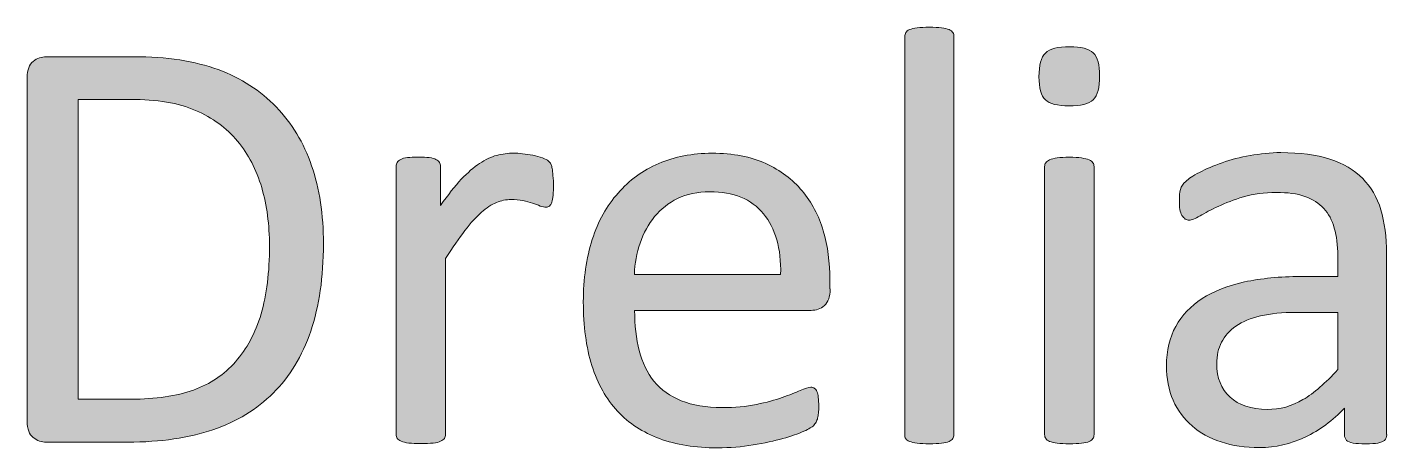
# Model space of a CAD drawing. Header units: inches. Extents: x 247 to 2765, y -1897 to -1110.
# Drawn here: x 1602.27 to 1611.06, y -1164.37 to -1161.65 of the extents above; entities that cross this region are included whole.
import ezdxf

# ---------------------------------------------------------------- set-up
doc = ezdxf.new("R2010")
doc.units = ezdxf.units.IN
doc.header["$MEASUREMENT"] = 0
doc.layers.add('Layer 1', color=7, linetype='Continuous')

# ---------------------------------------------------------------- blocks, each defined once
blk = doc.blocks.new('block 149')
at = {"layer": 'Layer 1', "true_color": 0x020302}
h = blk.add_hatch(color=98, dxfattribs=at)
h.dxf.hatch_style = 2
edge = h.paths.add_edge_path()
edge.add_spline(control_points=[(1608.2629, -1164.2883), (1608.2629, -1164.2986), (1608.2595, -1164.3076), (1608.2553, -1164.3145), (1608.2502, -1164.3217), (1608.2422, -1164.3282), (1608.2312, -1164.3331), (1608.2198, -1164.3389), (1608.204, -1164.342), (1608.1823, -1164.3448), (1608.1613, -1164.3468), (1608.1354, -1164.3482), (1608.1027, -1164.3482), (1608.072, -1164.3482), (1608.0465, -1164.3475), (1608.0259, -1164.3448), (1608.0038, -1164.342), (1607.9894, -1164.3375), (1607.9756, -1164.3331), (1607.9632, -1164.3276), (1607.9539, -1164.322), (1607.9515, -1164.3145), (1607.946, -1164.3069), (1607.9442, -1164.2993), (1607.9442, -1164.2883), (1607.9442, -1164.2883), (1607.9442, -1161.7141), (1607.9442, -1161.7141), (1607.9442, -1161.7038), (1607.947, -1161.6948), (1607.9515, -1161.6872), (1607.9559, -1161.68), (1607.9639, -1161.6728), (1607.9756, -1161.6679), (1607.9873, -1161.6628), (1608.0038, -1161.659), (1608.0259, -1161.6562), (1608.0465, -1161.6535), (1608.072, -1161.6521), (1608.1027, -1161.6521), (1608.1354, -1161.6521), (1608.1613, -1161.6535), (1608.1823, -1161.6562), (1608.204, -1161.6583), (1608.2188, -1161.6635), (1608.2312, -1161.6679), (1608.2422, -1161.6728), (1608.2519, -1161.6793), (1608.2553, -1161.6872), (1608.2615, -1161.6948), (1608.2629, -1161.7038), (1608.2629, -1161.7141), (1608.2629, -1161.7141), (1608.2629, -1164.2883), (1608.2629, -1164.2883)], knot_values=[0, 0, 0, 0, 1, 1, 1, 2, 2, 2, 3, 3, 3, 4, 4, 4, 5, 5, 5, 6, 6, 6, 7, 7, 7, 8, 8, 8, 9, 9, 9, 10, 10, 10, 11, 11, 11, 12, 12, 12, 13, 13, 13, 14, 14, 14, 15, 15, 15, 16, 16, 16, 17, 17, 17, 18, 18, 18, 18], degree=3, periodic=1)
h = blk.add_hatch(color=98, dxfattribs=at)
h.dxf.hatch_style = 2
edge = h.paths.add_edge_path()
edge.add_spline(control_points=[(1609.2051, -1161.9677), (1609.2051, -1162.0428), (1609.1917, -1162.0931), (1609.1634, -1162.1213), (1609.1352, -1162.1492), (1609.0825, -1162.1609), (1609.007, -1162.1609), (1608.9326, -1162.1609), (1608.882, -1162.1485), (1608.8541, -1162.1227), (1608.8258, -1162.0958), (1608.8127, -1162.0459), (1608.8127, -1161.9728), (1608.8127, -1161.8981), (1608.8265, -1161.8478), (1608.8548, -1161.8195), (1608.883, -1161.7913), (1608.9354, -1161.7792), (1609.0105, -1161.7792), (1609.0852, -1161.7792), (1609.1355, -1161.792), (1609.1641, -1161.8181), (1609.1914, -1161.8461), (1609.2051, -1161.8946), (1609.2051, -1161.9677)], knot_values=[0, 0, 0, 0, 1, 1, 1, 2, 2, 2, 3, 3, 3, 4, 4, 4, 5, 5, 5, 6, 6, 6, 7, 7, 7, 8, 8, 8, 8], degree=3, periodic=1)
edge = h.paths.add_edge_path()
edge.add_spline(control_points=[(1609.169, -1164.2883), (1609.169, -1164.2986), (1609.1662, -1164.3076), (1609.1617, -1164.3145), (1609.1562, -1164.3217), (1609.1486, -1164.3282), (1609.1376, -1164.3331), (1609.1266, -1164.3389), (1609.1094, -1164.342), (1609.0887, -1164.3448), (1609.0673, -1164.3468), (1609.0411, -1164.3482), (1609.0088, -1164.3482), (1608.9784, -1164.3482), (1608.9523, -1164.3475), (1608.9316, -1164.3448), (1608.9109, -1164.342), (1608.8947, -1164.3375), (1608.882, -1164.3331), (1608.8703, -1164.3276), (1608.8606, -1164.322), (1608.8572, -1164.3145), (1608.853, -1164.3069), (1608.8496, -1164.2993), (1608.8496, -1164.2883), (1608.8496, -1164.2883), (1608.8496, -1162.554), (1608.8496, -1162.554), (1608.8496, -1162.5464), (1608.8524, -1162.5368), (1608.8572, -1162.5292), (1608.862, -1162.522), (1608.8703, -1162.5165), (1608.882, -1162.5099), (1608.8937, -1162.5044), (1608.9109, -1162.502), (1608.9316, -1162.4982), (1608.9523, -1162.4955), (1608.9784, -1162.4941), (1609.0088, -1162.4941), (1609.0415, -1162.4941), (1609.0673, -1162.4955), (1609.0887, -1162.4982), (1609.1094, -1162.502), (1609.1252, -1162.5058), (1609.1376, -1162.5099), (1609.1486, -1162.5165), (1609.1583, -1162.5216), (1609.1617, -1162.5292), (1609.1665, -1162.5371), (1609.169, -1162.5461), (1609.169, -1162.554), (1609.169, -1162.554), (1609.169, -1164.2883), (1609.169, -1164.2883)], knot_values=[0, 0, 0, 0, 1, 1, 1, 2, 2, 2, 3, 3, 3, 4, 4, 4, 5, 5, 5, 6, 6, 6, 7, 7, 7, 8, 8, 8, 9, 9, 9, 10, 10, 10, 11, 11, 11, 12, 12, 12, 13, 13, 13, 14, 14, 14, 15, 15, 15, 16, 16, 16, 17, 17, 17, 18, 18, 18, 18], degree=3, periodic=1)
h = blk.add_hatch(color=98, dxfattribs=at)
h.dxf.hatch_style = 2
edge = h.paths.add_edge_path()
edge.add_spline(control_points=[(1604.1839, -1163.0536), (1604.1839, -1163.2692), (1604.1563, -1163.4577), (1604.1019, -1163.6192), (1604.0471, -1163.7808), (1603.9655, -1163.9145), (1603.8594, -1164.0199), (1603.7529, -1164.126), (1603.623, -1164.2042), (1603.4694, -1164.2576), (1603.3151, -1164.3103), (1603.1318, -1164.3375), (1602.9182, -1164.3375), (1602.9182, -1164.3375), (1602.3897, -1164.3375), (1602.3897, -1164.3375), (1602.3601, -1164.3375), (1602.3325, -1164.3286), (1602.307, -1164.3076), (1602.2801, -1164.2872), (1602.2674, -1164.2535), (1602.2674, -1164.2018), (1602.2674, -1164.2018), (1602.2674, -1161.9783), (1602.2674, -1161.9783), (1602.2674, -1161.9277), (1602.2801, -1161.8929), (1602.307, -1161.8736), (1602.3325, -1161.8529), (1602.3601, -1161.8433), (1602.3897, -1161.8433), (1602.3897, -1161.8433), (1602.9554, -1161.8433), (1602.9554, -1161.8433), (1603.1704, -1161.8433), (1603.354, -1161.8715), (1603.5028, -1161.9267), (1603.652, -1161.9818), (1603.7767, -1162.0638), (1603.878, -1162.1685), (1603.9793, -1162.2732), (1604.0564, -1162.3997), (1604.1074, -1162.5488), (1604.1581, -1162.6977), (1604.1839, -1162.8648), (1604.1839, -1163.0536)], knot_values=[0, 0, 0, 0, 1, 1, 1, 2, 2, 2, 3, 3, 3, 4, 4, 4, 5, 5, 5, 6, 6, 6, 7, 7, 7, 8, 8, 8, 9, 9, 9, 10, 10, 10, 11, 11, 11, 12, 12, 12, 13, 13, 13, 14, 14, 14, 15, 15, 15, 15], degree=3, periodic=1)
edge = h.paths.add_edge_path()
edge.add_spline(control_points=[(1603.8349, -1163.0666), (1603.8349, -1162.9323), (1603.8177, -1162.8062), (1603.7846, -1162.6904), (1603.7509, -1162.5743), (1603.6985, -1162.4748), (1603.6282, -1162.3893), (1603.5566, -1162.3046), (1603.4663, -1162.2384), (1603.3567, -1162.1906), (1603.2465, -1162.1423), (1603.1066, -1162.1196), (1602.9344, -1162.1196), (1602.9344, -1162.1196), (1602.5974, -1162.1196), (1602.5974, -1162.1196), (1602.5974, -1162.1196), (1602.5974, -1164.0599), (1602.5974, -1164.0599), (1602.5974, -1164.0599), (1602.9392, -1164.0599), (1602.9392, -1164.0599), (1603.0984, -1164.0599), (1603.2327, -1164.0392), (1603.3423, -1164.0006), (1603.4525, -1163.9613), (1603.5421, -1163.9), (1603.6151, -1163.817), (1603.6888, -1163.7357), (1603.7426, -1163.632), (1603.7812, -1163.5076), (1603.8167, -1163.3836), (1603.8349, -1163.2368), (1603.8349, -1163.0666)], knot_values=[0, 0, 0, 0, 1, 1, 1, 2, 2, 2, 3, 3, 3, 4, 4, 4, 5, 5, 5, 6, 6, 6, 7, 7, 7, 8, 8, 8, 9, 9, 9, 10, 10, 10, 11, 11, 11, 11], degree=3, periodic=1)
h = blk.add_hatch(color=98, dxfattribs=at)
h.dxf.hatch_style = 2
edge = h.paths.add_edge_path()
edge.add_spline(control_points=[(1605.6718, -1162.668), (1605.6718, -1162.6963), (1605.6712, -1162.7194), (1605.6691, -1162.7397), (1605.6677, -1162.759), (1605.665, -1162.7742), (1605.6615, -1162.7845), (1605.6574, -1162.7952), (1605.6539, -1162.8038), (1605.647, -1162.8096), (1605.6401, -1162.8155), (1605.6339, -1162.8172), (1605.6236, -1162.8172), (1605.6133, -1162.8172), (1605.6012, -1162.8145), (1605.5864, -1162.8096), (1605.5719, -1162.8024), (1605.5554, -1162.7983), (1605.5361, -1162.7907), (1605.5168, -1162.7852), (1605.4968, -1162.7807), (1605.4734, -1162.7748), (1605.4507, -1162.77), (1605.4245, -1162.7676), (1605.3983, -1162.7676), (1605.3652, -1162.7676), (1605.3335, -1162.7738), (1605.3032, -1162.7869), (1605.2715, -1162.8), (1605.2385, -1162.8207), (1605.2057, -1162.8503), (1605.1716, -1162.8799), (1605.1372, -1162.9192), (1605.0986, -1162.9674), (1605.0621, -1163.0184), (1605.0187, -1163.0777), (1604.9739, -1163.1483), (1604.9739, -1163.1483), (1604.9739, -1164.2876), (1604.9739, -1164.2876), (1604.9739, -1164.2979), (1604.9708, -1164.3072), (1604.9663, -1164.3138), (1604.9615, -1164.3203), (1604.9529, -1164.3269), (1604.9422, -1164.3317), (1604.9305, -1164.3382), (1604.9146, -1164.3406), (1604.8936, -1164.3434), (1604.8726, -1164.3462), (1604.8464, -1164.3475), (1604.814, -1164.3475), (1604.783, -1164.3475), (1604.7575, -1164.3462), (1604.7362, -1164.3434), (1604.7148, -1164.3413), (1604.6993, -1164.3358), (1604.6865, -1164.3317), (1604.6745, -1164.3272), (1604.6652, -1164.3207), (1604.6617, -1164.3138), (1604.6569, -1164.3062), (1604.6549, -1164.2979), (1604.6549, -1164.2876), (1604.6549, -1164.2876), (1604.6549, -1162.5533), (1604.6549, -1162.5533), (1604.6549, -1162.5433), (1604.6562, -1162.534), (1604.6607, -1162.5271), (1604.6652, -1162.5206), (1604.6721, -1162.5151), (1604.6838, -1162.5079), (1604.6941, -1162.502), (1604.7086, -1162.4982), (1604.7279, -1162.4961), (1604.7461, -1162.4941), (1604.7685, -1162.4934), (1604.7989, -1162.4934), (1604.8264, -1162.4934), (1604.8502, -1162.4941), (1604.8684, -1162.4961), (1604.8877, -1162.4986), (1604.9022, -1162.5037), (1604.9119, -1162.5079), (1604.9212, -1162.5151), (1604.9305, -1162.5203), (1604.9342, -1162.5271), (1604.9384, -1162.5347), (1604.9415, -1162.5433), (1604.9415, -1162.5533), (1604.9415, -1162.5533), (1604.9415, -1162.8055), (1604.9415, -1162.8055), (1604.9897, -1162.7376), (1605.0345, -1162.6808), (1605.0752, -1162.6367), (1605.1172, -1162.5933), (1605.1561, -1162.5582), (1605.1944, -1162.534), (1605.2309, -1162.5085), (1605.2688, -1162.4913), (1605.3046, -1162.4817), (1605.3415, -1162.4741), (1605.3783, -1162.4672), (1605.4152, -1162.4672), (1605.4324, -1162.4672), (1605.4514, -1162.4686), (1605.4717, -1162.4717), (1605.4937, -1162.4731), (1605.5151, -1162.4775), (1605.5382, -1162.481), (1605.5606, -1162.4875), (1605.5823, -1162.492), (1605.6009, -1162.4982), (1605.6198, -1162.5058), (1605.6326, -1162.5113), (1605.6401, -1162.5189), (1605.647, -1162.5251), (1605.6529, -1162.5309), (1605.6553, -1162.5375), (1605.6581, -1162.543), (1605.6608, -1162.5506), (1605.6622, -1162.5595), (1605.6639, -1162.5678), (1605.6667, -1162.5819), (1605.6674, -1162.5981), (1605.6681, -1162.6143), (1605.6718, -1162.6391), (1605.6718, -1162.668)], knot_values=[0, 0, 0, 0, 1, 1, 1, 2, 2, 2, 3, 3, 3, 4, 4, 4, 5, 5, 5, 6, 6, 6, 7, 7, 7, 8, 8, 8, 9, 9, 9, 10, 10, 10, 11, 11, 11, 12, 12, 12, 13, 13, 13, 14, 14, 14, 15, 15, 15, 16, 16, 16, 17, 17, 17, 18, 18, 18, 19, 19, 19, 20, 20, 20, 21, 21, 21, 22, 22, 22, 23, 23, 23, 24, 24, 24, 25, 25, 25, 26, 26, 26, 27, 27, 27, 28, 28, 28, 29, 29, 29, 30, 30, 30, 31, 31, 31, 32, 32, 32, 33, 33, 33, 34, 34, 34, 35, 35, 35, 36, 36, 36, 37, 37, 37, 38, 38, 38, 39, 39, 39, 40, 40, 40, 41, 41, 41, 42, 42, 42, 43, 43, 43, 43], degree=3, periodic=1)
h = blk.add_hatch(color=98, dxfattribs=at)
h.dxf.hatch_style = 2
edge = h.paths.add_edge_path()
edge.add_spline(control_points=[(1607.4616, -1163.3464), (1607.4616, -1163.3967), (1607.4492, -1163.4318), (1607.4247, -1163.4532), (1607.4002, -1163.4756), (1607.3713, -1163.4849), (1607.3386, -1163.4849), (1607.3386, -1163.4849), (1606.1972, -1163.4849), (1606.1972, -1163.4849), (1606.1972, -1163.5813), (1606.2065, -1163.6689), (1606.2262, -1163.7453), (1606.2461, -1163.8225), (1606.2775, -1163.8886), (1606.3223, -1163.9441), (1606.3678, -1163.9992), (1606.4263, -1164.0406), (1606.4987, -1164.0695), (1606.5707, -1164.0991), (1606.6589, -1164.1143), (1606.7639, -1164.1143), (1606.8456, -1164.1143), (1606.9193, -1164.1074), (1606.9844, -1164.0936), (1607.0495, -1164.0805), (1607.1053, -1164.0654), (1607.1522, -1164.0488), (1607.1997, -1164.0323), (1607.2383, -1164.0171), (1607.2686, -1164.0034), (1607.299, -1163.9903), (1607.321, -1163.9824), (1607.3369, -1163.9824), (1607.3451, -1163.9824), (1607.3544, -1163.9851), (1607.3603, -1163.9899), (1607.3675, -1163.9941), (1607.3727, -1164.0006), (1607.3768, -1164.0099), (1607.381, -1164.0192), (1607.3841, -1164.0323), (1607.3847, -1164.0478), (1607.3872, -1164.0637), (1607.3885, -1164.083), (1607.3885, -1164.1064), (1607.3885, -1164.1229), (1607.3878, -1164.1374), (1607.3865, -1164.1498), (1607.3847, -1164.1618), (1607.383, -1164.1718), (1607.381, -1164.1829), (1607.3789, -1164.1922), (1607.3748, -1164.2008), (1607.372, -1164.209), (1607.3665, -1164.2159), (1607.3617, -1164.2235), (1607.3544, -1164.2311), (1607.3472, -1164.2387), (1607.3265, -1164.2507), (1607.2914, -1164.2676), (1607.2556, -1164.2835), (1607.2108, -1164.2993), (1607.1556, -1164.3145), (1607.1012, -1164.3296), (1607.0364, -1164.3441), (1606.9641, -1164.3558), (1606.8911, -1164.3679), (1606.8139, -1164.3744), (1606.7326, -1164.3744), (1606.5907, -1164.3744), (1606.4646, -1164.3541), (1606.3578, -1164.3145), (1606.2506, -1164.2745), (1606.16, -1164.2159), (1606.0863, -1164.1374), (1606.0133, -1164.0588), (1605.9585, -1163.961), (1605.9209, -1163.8425), (1605.8834, -1163.7247), (1605.8651, -1163.5855), (1605.8651, -1163.4304), (1605.8651, -1163.2813), (1605.8851, -1163.1462), (1605.923, -1163.0267), (1605.9602, -1162.9082), (1606.017, -1162.8076), (1606.0901, -1162.7256), (1606.1624, -1162.6429), (1606.2499, -1162.5795), (1606.3526, -1162.5347), (1606.4559, -1162.4906), (1606.57, -1162.4682), (1606.6981, -1162.4682), (1606.8346, -1162.4682), (1606.9503, -1162.4906), (1607.0451, -1162.5347), (1607.1408, -1162.5788), (1607.2183, -1162.6374), (1607.2807, -1162.7111), (1607.3431, -1162.7848), (1607.3885, -1162.8717), (1607.4175, -1162.9702), (1607.4464, -1163.0694), (1607.4602, -1163.1755), (1607.4602, -1163.2885), (1607.4602, -1163.2885), (1607.4602, -1163.3457), (1607.4602, -1163.3457), (1607.4602, -1163.3457), (1607.4616, -1163.3457), (1607.4616, -1163.3457), (1607.4616, -1163.3457), (1607.4616, -1163.3464), (1607.4616, -1163.3464)], knot_values=[0, 0, 0, 0, 1, 1, 1, 2, 2, 2, 3, 3, 3, 4, 4, 4, 5, 5, 5, 6, 6, 6, 7, 7, 7, 8, 8, 8, 9, 9, 9, 10, 10, 10, 11, 11, 11, 12, 12, 12, 13, 13, 13, 14, 14, 14, 15, 15, 15, 16, 16, 16, 17, 17, 17, 18, 18, 18, 19, 19, 19, 20, 20, 20, 21, 21, 21, 22, 22, 22, 23, 23, 23, 24, 24, 24, 25, 25, 25, 26, 26, 26, 27, 27, 27, 28, 28, 28, 29, 29, 29, 30, 30, 30, 31, 31, 31, 32, 32, 32, 33, 33, 33, 34, 34, 34, 35, 35, 35, 36, 36, 36, 37, 37, 37, 38, 38, 38, 38], degree=3, periodic=1)
edge = h.paths.add_edge_path()
edge.add_spline(control_points=[(1607.1415, -1163.252), (1607.146, -1163.0835), (1607.1078, -1162.9526), (1607.0306, -1162.8596), (1606.952, -1162.7638), (1606.837, -1162.717), (1606.6833, -1162.717), (1606.6041, -1162.717), (1606.5352, -1162.7314), (1606.4752, -1162.7611), (1606.416, -1162.7907), (1606.3664, -1162.83), (1606.3264, -1162.8782), (1606.2864, -1162.9282), (1606.2548, -1162.9843), (1606.2327, -1163.0491), (1606.2107, -1163.1138), (1606.1976, -1163.1814), (1606.1962, -1163.252), (1606.1962, -1163.252), (1607.1415, -1163.252), (1607.1415, -1163.252), (1607.1415, -1163.252), (1607.1415, -1163.252), (1607.1415, -1163.252)], knot_values=[0, 0, 0, 0, 1, 1, 1, 2, 2, 2, 3, 3, 3, 4, 4, 4, 5, 5, 5, 6, 6, 6, 7, 7, 7, 8, 8, 8, 8], degree=3, periodic=1)
h = blk.add_hatch(color=98, dxfattribs=at)
h.dxf.hatch_style = 2
edge = h.paths.add_edge_path()
edge.add_spline(control_points=[(1611.0631, -1164.2897), (1611.0631, -1164.3048), (1611.0579, -1164.3165), (1611.0479, -1164.3262), (1611.0383, -1164.3334), (1611.0238, -1164.3389), (1611.0052, -1164.3434), (1610.9873, -1164.3468), (1610.9611, -1164.3489), (1610.9266, -1164.3489), (1610.8922, -1164.3489), (1610.8664, -1164.3468), (1610.8457, -1164.3434), (1610.825, -1164.3389), (1610.8105, -1164.3338), (1610.8023, -1164.3262), (1610.7947, -1164.3179), (1610.7892, -1164.3048), (1610.7892, -1164.2897), (1610.7892, -1164.2897), (1610.7892, -1164.1174), (1610.7892, -1164.1174), (1610.7134, -1164.1984), (1610.6293, -1164.26), (1610.5349, -1164.3048), (1610.4412, -1164.3503), (1610.3434, -1164.3723), (1610.2394, -1164.3723), (1610.1477, -1164.3723), (1610.065, -1164.3606), (1609.9913, -1164.3362), (1609.9176, -1164.3127), (1609.8542, -1164.2776), (1609.8032, -1164.2328), (1609.7519, -1164.1877), (1609.7102, -1164.1336), (1609.6812, -1164.0664), (1609.6523, -1164.0006), (1609.6378, -1163.9265), (1609.6378, -1163.8432), (1609.6378, -1163.7453), (1609.6585, -1163.6595), (1609.6978, -1163.5886), (1609.7371, -1163.5162), (1609.7942, -1163.4563), (1609.8687, -1163.4084), (1609.9431, -1163.3609), (1610.0347, -1163.3264), (1610.1419, -1163.3009), (1610.2497, -1163.2782), (1610.3703, -1163.2654), (1610.5053, -1163.2654), (1610.5053, -1163.2654), (1610.7458, -1163.2654), (1610.7458, -1163.2654), (1610.7458, -1163.2654), (1610.7458, -1163.1297), (1610.7458, -1163.1297), (1610.7458, -1163.0635), (1610.7382, -1163.0046), (1610.7234, -1162.9526), (1610.7086, -1162.9013), (1610.6865, -1162.8579), (1610.6562, -1162.8251), (1610.6235, -1162.7907), (1610.5842, -1162.7652), (1610.5325, -1162.7473), (1610.4822, -1162.7297), (1610.4223, -1162.7218), (1610.3489, -1162.7218), (1610.269, -1162.7218), (1610.2001, -1162.7304), (1610.136, -1162.75), (1610.074, -1162.769), (1610.0196, -1162.7883), (1609.9727, -1162.8117), (1609.9252, -1162.8338), (1609.8866, -1162.8548), (1609.8549, -1162.8737), (1609.8232, -1162.8923), (1609.7998, -1162.9013), (1609.7846, -1162.9013), (1609.7756, -1162.9013), (1609.7653, -1162.8989), (1609.7591, -1162.8937), (1609.7515, -1162.8878), (1609.7446, -1162.881), (1609.7371, -1162.8713), (1609.7315, -1162.861), (1609.7281, -1162.8479), (1609.7247, -1162.8313), (1609.7219, -1162.8155), (1609.7212, -1162.7976), (1609.7212, -1162.7797), (1609.7212, -1162.7463), (1609.7233, -1162.7218), (1609.7281, -1162.7022), (1609.7336, -1162.6836), (1609.7446, -1162.6656), (1609.7619, -1162.6505), (1609.7791, -1162.6336), (1609.8087, -1162.6136), (1609.8514, -1162.5919), (1609.8942, -1162.5692), (1609.9424, -1162.5485), (1609.9982, -1162.5296), (1610.0533, -1162.5099), (1610.1133, -1162.4941), (1610.1787, -1162.4827), (1610.2456, -1162.4717), (1610.3103, -1162.4638), (1610.3778, -1162.4638), (1610.5026, -1162.4638), (1610.6073, -1162.4782), (1610.6941, -1162.5065), (1610.7816, -1162.5347), (1610.8526, -1162.5761), (1610.907, -1162.6312), (1610.9597, -1162.6849), (1611.0004, -1162.7538), (1611.0248, -1162.8338), (1611.0479, -1162.9147), (1611.0617, -1163.0088), (1611.0617, -1163.118), (1611.0617, -1163.118), (1611.0617, -1164.2879), (1611.0617, -1164.2879), (1611.0617, -1164.2879), (1611.0627, -1164.2879), (1611.0627, -1164.2879), (1611.0627, -1164.2879), (1611.0627, -1164.2897), (1611.0627, -1164.2897), (1611.0627, -1164.2897), (1611.0631, -1164.2897), (1611.0631, -1164.2897)], knot_values=[0, 0, 0, 0, 1, 1, 1, 2, 2, 2, 3, 3, 3, 4, 4, 4, 5, 5, 5, 6, 6, 6, 7, 7, 7, 8, 8, 8, 9, 9, 9, 10, 10, 10, 11, 11, 11, 12, 12, 12, 13, 13, 13, 14, 14, 14, 15, 15, 15, 16, 16, 16, 17, 17, 17, 18, 18, 18, 19, 19, 19, 20, 20, 20, 21, 21, 21, 22, 22, 22, 23, 23, 23, 24, 24, 24, 25, 25, 25, 26, 26, 26, 27, 27, 27, 28, 28, 28, 29, 29, 29, 30, 30, 30, 31, 31, 31, 32, 32, 32, 33, 33, 33, 34, 34, 34, 35, 35, 35, 36, 36, 36, 37, 37, 37, 38, 38, 38, 39, 39, 39, 40, 40, 40, 41, 41, 41, 42, 42, 42, 43, 43, 43, 44, 44, 44, 45, 45, 45, 45], degree=3, periodic=1)
edge = h.paths.add_edge_path()
edge.add_spline(control_points=[(1610.7468, -1163.498), (1610.7468, -1163.498), (1610.475, -1163.498), (1610.475, -1163.498), (1610.3875, -1163.498), (1610.311, -1163.5056), (1610.2469, -1163.5204), (1610.1818, -1163.5355), (1610.1298, -1163.5569), (1610.0871, -1163.5865), (1610.0454, -1163.6148), (1610.0134, -1163.6513), (1609.9937, -1163.6916), (1609.973, -1163.7305), (1609.9627, -1163.7774), (1609.9627, -1163.8311), (1609.9627, -1163.9214), (1609.9916, -1163.993), (1610.0488, -1164.0457), (1610.106, -1164.0978), (1610.1866, -1164.126), (1610.2893, -1164.126), (1610.372, -1164.126), (1610.4498, -1164.1053), (1610.5208, -1164.0626), (1610.5918, -1164.0206), (1610.6669, -1163.9548), (1610.7465, -1163.868), (1610.7465, -1163.868), (1610.7465, -1163.498), (1610.7465, -1163.498), (1610.7465, -1163.498), (1610.7468, -1163.498), (1610.7468, -1163.498)], knot_values=[0, 0, 0, 0, 1, 1, 1, 2, 2, 2, 3, 3, 3, 4, 4, 4, 5, 5, 5, 6, 6, 6, 7, 7, 7, 8, 8, 8, 9, 9, 9, 10, 10, 10, 11, 11, 11, 11], degree=3, periodic=1)
at = {"layer": 'Layer 1', "lineweight": 0}
for points, knots in [([(1608.2629, -1164.2883), (1608.2629, -1164.2986), (1608.2595, -1164.3076), (1608.2553, -1164.3145), (1608.2502, -1164.3217), (1608.2422, -1164.3282), (1608.2312, -1164.3331), (1608.2198, -1164.3389), (1608.204, -1164.342), (1608.1823, -1164.3448), (1608.1613, -1164.3468), (1608.1354, -1164.3482), (1608.1027, -1164.3482), (1608.072, -1164.3482), (1608.0465, -1164.3475), (1608.0259, -1164.3448), (1608.0038, -1164.342), (1607.9894, -1164.3375), (1607.9756, -1164.3331), (1607.9632, -1164.3276), (1607.9539, -1164.322), (1607.9515, -1164.3145), (1607.946, -1164.3069), (1607.9442, -1164.2993), (1607.9442, -1164.2883), (1607.9442, -1164.2883), (1607.9442, -1161.7141), (1607.9442, -1161.7141), (1607.9442, -1161.7038), (1607.947, -1161.6948), (1607.9515, -1161.6872), (1607.9559, -1161.68), (1607.9639, -1161.6728), (1607.9756, -1161.6679), (1607.9873, -1161.6628), (1608.0038, -1161.659), (1608.0259, -1161.6562), (1608.0465, -1161.6535), (1608.072, -1161.6521), (1608.1027, -1161.6521), (1608.1354, -1161.6521), (1608.1613, -1161.6535), (1608.1823, -1161.6562), (1608.204, -1161.6583), (1608.2188, -1161.6635), (1608.2312, -1161.6679), (1608.2422, -1161.6728), (1608.2519, -1161.6793), (1608.2553, -1161.6872), (1608.2615, -1161.6948), (1608.2629, -1161.7038), (1608.2629, -1161.7141), (1608.2629, -1161.7141), (1608.2629, -1164.2883), (1608.2629, -1164.2883)], [0, 0, 0, 0, 1, 1, 1, 2, 2, 2, 3, 3, 3, 4, 4, 4, 5, 5, 5, 6, 6, 6, 7, 7, 7, 8, 8, 8, 9, 9, 9, 10, 10, 10, 11, 11, 11, 12, 12, 12, 13, 13, 13, 14, 14, 14, 15, 15, 15, 16, 16, 16, 17, 17, 17, 18, 18, 18, 18]), ([(1609.2051, -1161.9677), (1609.2051, -1162.0428), (1609.1917, -1162.0931), (1609.1634, -1162.1213), (1609.1352, -1162.1492), (1609.0825, -1162.1609), (1609.007, -1162.1609), (1608.9326, -1162.1609), (1608.882, -1162.1485), (1608.8541, -1162.1227), (1608.8258, -1162.0958), (1608.8127, -1162.0459), (1608.8127, -1161.9728), (1608.8127, -1161.8981), (1608.8265, -1161.8478), (1608.8548, -1161.8195), (1608.883, -1161.7913), (1608.9354, -1161.7792), (1609.0105, -1161.7792), (1609.0852, -1161.7792), (1609.1355, -1161.792), (1609.1641, -1161.8181), (1609.1914, -1161.8461), (1609.2051, -1161.8946), (1609.2051, -1161.9677)], [0, 0, 0, 0, 1, 1, 1, 2, 2, 2, 3, 3, 3, 4, 4, 4, 5, 5, 5, 6, 6, 6, 7, 7, 7, 8, 8, 8, 8]), ([(1604.1839, -1163.0536), (1604.1839, -1163.2692), (1604.1563, -1163.4577), (1604.1019, -1163.6192), (1604.0471, -1163.7808), (1603.9655, -1163.9145), (1603.8594, -1164.0199), (1603.7529, -1164.126), (1603.623, -1164.2042), (1603.4694, -1164.2576), (1603.3151, -1164.3103), (1603.1318, -1164.3375), (1602.9182, -1164.3375), (1602.9182, -1164.3375), (1602.3897, -1164.3375), (1602.3897, -1164.3375), (1602.3601, -1164.3375), (1602.3325, -1164.3286), (1602.307, -1164.3076), (1602.2801, -1164.2872), (1602.2674, -1164.2535), (1602.2674, -1164.2018), (1602.2674, -1164.2018), (1602.2674, -1161.9783), (1602.2674, -1161.9783), (1602.2674, -1161.9277), (1602.2801, -1161.8929), (1602.307, -1161.8736), (1602.3325, -1161.8529), (1602.3601, -1161.8433), (1602.3897, -1161.8433), (1602.3897, -1161.8433), (1602.9554, -1161.8433), (1602.9554, -1161.8433), (1603.1704, -1161.8433), (1603.354, -1161.8715), (1603.5028, -1161.9267), (1603.652, -1161.9818), (1603.7767, -1162.0638), (1603.878, -1162.1685), (1603.9793, -1162.2732), (1604.0564, -1162.3997), (1604.1074, -1162.5488), (1604.1581, -1162.6977), (1604.1839, -1162.8648), (1604.1839, -1163.0536)], [0, 0, 0, 0, 1, 1, 1, 2, 2, 2, 3, 3, 3, 4, 4, 4, 5, 5, 5, 6, 6, 6, 7, 7, 7, 8, 8, 8, 9, 9, 9, 10, 10, 10, 11, 11, 11, 12, 12, 12, 13, 13, 13, 14, 14, 14, 15, 15, 15, 15]), ([(1603.8349, -1163.0666), (1603.8349, -1162.9323), (1603.8177, -1162.8062), (1603.7846, -1162.6904), (1603.7509, -1162.5743), (1603.6985, -1162.4748), (1603.6282, -1162.3893), (1603.5566, -1162.3046), (1603.4663, -1162.2384), (1603.3567, -1162.1906), (1603.2465, -1162.1423), (1603.1066, -1162.1196), (1602.9344, -1162.1196), (1602.9344, -1162.1196), (1602.5974, -1162.1196), (1602.5974, -1162.1196), (1602.5974, -1162.1196), (1602.5974, -1164.0599), (1602.5974, -1164.0599), (1602.5974, -1164.0599), (1602.9392, -1164.0599), (1602.9392, -1164.0599), (1603.0984, -1164.0599), (1603.2327, -1164.0392), (1603.3423, -1164.0006), (1603.4525, -1163.9613), (1603.5421, -1163.9), (1603.6151, -1163.817), (1603.6888, -1163.7357), (1603.7426, -1163.632), (1603.7812, -1163.5076), (1603.8167, -1163.3836), (1603.8349, -1163.2368), (1603.8349, -1163.0666)], [0, 0, 0, 0, 1, 1, 1, 2, 2, 2, 3, 3, 3, 4, 4, 4, 5, 5, 5, 6, 6, 6, 7, 7, 7, 8, 8, 8, 9, 9, 9, 10, 10, 10, 11, 11, 11, 11]), ([(1605.6718, -1162.668), (1605.6718, -1162.6963), (1605.6712, -1162.7194), (1605.6691, -1162.7397), (1605.6677, -1162.759), (1605.665, -1162.7742), (1605.6615, -1162.7845), (1605.6574, -1162.7952), (1605.6539, -1162.8038), (1605.647, -1162.8096), (1605.6401, -1162.8155), (1605.6339, -1162.8172), (1605.6236, -1162.8172), (1605.6133, -1162.8172), (1605.6012, -1162.8145), (1605.5864, -1162.8096), (1605.5719, -1162.8024), (1605.5554, -1162.7983), (1605.5361, -1162.7907), (1605.5168, -1162.7852), (1605.4968, -1162.7807), (1605.4734, -1162.7748), (1605.4507, -1162.77), (1605.4245, -1162.7676), (1605.3983, -1162.7676), (1605.3652, -1162.7676), (1605.3335, -1162.7738), (1605.3032, -1162.7869), (1605.2715, -1162.8), (1605.2385, -1162.8207), (1605.2057, -1162.8503), (1605.1716, -1162.8799), (1605.1372, -1162.9192), (1605.0986, -1162.9674), (1605.0621, -1163.0184), (1605.0187, -1163.0777), (1604.9739, -1163.1483), (1604.9739, -1163.1483), (1604.9739, -1164.2876), (1604.9739, -1164.2876), (1604.9739, -1164.2979), (1604.9708, -1164.3072), (1604.9663, -1164.3138), (1604.9615, -1164.3203), (1604.9529, -1164.3269), (1604.9422, -1164.3317), (1604.9305, -1164.3382), (1604.9146, -1164.3406), (1604.8936, -1164.3434), (1604.8726, -1164.3462), (1604.8464, -1164.3475), (1604.814, -1164.3475), (1604.783, -1164.3475), (1604.7575, -1164.3462), (1604.7362, -1164.3434), (1604.7148, -1164.3413), (1604.6993, -1164.3358), (1604.6865, -1164.3317), (1604.6745, -1164.3272), (1604.6652, -1164.3207), (1604.6617, -1164.3138), (1604.6569, -1164.3062), (1604.6549, -1164.2979), (1604.6549, -1164.2876), (1604.6549, -1164.2876), (1604.6549, -1162.5533), (1604.6549, -1162.5533), (1604.6549, -1162.5433), (1604.6562, -1162.534), (1604.6607, -1162.5271), (1604.6652, -1162.5206), (1604.6721, -1162.5151), (1604.6838, -1162.5079), (1604.6941, -1162.502), (1604.7086, -1162.4982), (1604.7279, -1162.4961), (1604.7461, -1162.4941), (1604.7685, -1162.4934), (1604.7989, -1162.4934), (1604.8264, -1162.4934), (1604.8502, -1162.4941), (1604.8684, -1162.4961), (1604.8877, -1162.4986), (1604.9022, -1162.5037), (1604.9119, -1162.5079), (1604.9212, -1162.5151), (1604.9305, -1162.5203), (1604.9342, -1162.5271), (1604.9384, -1162.5347), (1604.9415, -1162.5433), (1604.9415, -1162.5533), (1604.9415, -1162.5533), (1604.9415, -1162.8055), (1604.9415, -1162.8055), (1604.9897, -1162.7376), (1605.0345, -1162.6808), (1605.0752, -1162.6367), (1605.1172, -1162.5933), (1605.1561, -1162.5582), (1605.1944, -1162.534), (1605.2309, -1162.5085), (1605.2688, -1162.4913), (1605.3046, -1162.4817), (1605.3415, -1162.4741), (1605.3783, -1162.4672), (1605.4152, -1162.4672), (1605.4324, -1162.4672), (1605.4514, -1162.4686), (1605.4717, -1162.4717), (1605.4937, -1162.4731), (1605.5151, -1162.4775), (1605.5382, -1162.481), (1605.5606, -1162.4875), (1605.5823, -1162.492), (1605.6009, -1162.4982), (1605.6198, -1162.5058), (1605.6326, -1162.5113), (1605.6401, -1162.5189), (1605.647, -1162.5251), (1605.6529, -1162.5309), (1605.6553, -1162.5375), (1605.6581, -1162.543), (1605.6608, -1162.5506), (1605.6622, -1162.5595), (1605.6639, -1162.5678), (1605.6667, -1162.5819), (1605.6674, -1162.5981), (1605.6681, -1162.6143), (1605.6718, -1162.6391), (1605.6718, -1162.668)], [0, 0, 0, 0, 1, 1, 1, 2, 2, 2, 3, 3, 3, 4, 4, 4, 5, 5, 5, 6, 6, 6, 7, 7, 7, 8, 8, 8, 9, 9, 9, 10, 10, 10, 11, 11, 11, 12, 12, 12, 13, 13, 13, 14, 14, 14, 15, 15, 15, 16, 16, 16, 17, 17, 17, 18, 18, 18, 19, 19, 19, 20, 20, 20, 21, 21, 21, 22, 22, 22, 23, 23, 23, 24, 24, 24, 25, 25, 25, 26, 26, 26, 27, 27, 27, 28, 28, 28, 29, 29, 29, 30, 30, 30, 31, 31, 31, 32, 32, 32, 33, 33, 33, 34, 34, 34, 35, 35, 35, 36, 36, 36, 37, 37, 37, 38, 38, 38, 39, 39, 39, 40, 40, 40, 41, 41, 41, 42, 42, 42, 43, 43, 43, 43]), ([(1607.4616, -1163.3464), (1607.4616, -1163.3967), (1607.4492, -1163.4318), (1607.4247, -1163.4532), (1607.4002, -1163.4756), (1607.3713, -1163.4849), (1607.3386, -1163.4849), (1607.3386, -1163.4849), (1606.1972, -1163.4849), (1606.1972, -1163.4849), (1606.1972, -1163.5813), (1606.2065, -1163.6689), (1606.2262, -1163.7453), (1606.2461, -1163.8225), (1606.2775, -1163.8886), (1606.3223, -1163.9441), (1606.3678, -1163.9992), (1606.4263, -1164.0406), (1606.4987, -1164.0695), (1606.5707, -1164.0991), (1606.6589, -1164.1143), (1606.7639, -1164.1143), (1606.8456, -1164.1143), (1606.9193, -1164.1074), (1606.9844, -1164.0936), (1607.0495, -1164.0805), (1607.1053, -1164.0654), (1607.1522, -1164.0488), (1607.1997, -1164.0323), (1607.2383, -1164.0171), (1607.2686, -1164.0034), (1607.299, -1163.9903), (1607.321, -1163.9824), (1607.3369, -1163.9824), (1607.3451, -1163.9824), (1607.3544, -1163.9851), (1607.3603, -1163.9899), (1607.3675, -1163.9941), (1607.3727, -1164.0006), (1607.3768, -1164.0099), (1607.381, -1164.0192), (1607.3841, -1164.0323), (1607.3847, -1164.0478), (1607.3872, -1164.0637), (1607.3885, -1164.083), (1607.3885, -1164.1064), (1607.3885, -1164.1229), (1607.3878, -1164.1374), (1607.3865, -1164.1498), (1607.3847, -1164.1618), (1607.383, -1164.1718), (1607.381, -1164.1829), (1607.3789, -1164.1922), (1607.3748, -1164.2008), (1607.372, -1164.209), (1607.3665, -1164.2159), (1607.3617, -1164.2235), (1607.3544, -1164.2311), (1607.3472, -1164.2387), (1607.3265, -1164.2507), (1607.2914, -1164.2676), (1607.2556, -1164.2835), (1607.2108, -1164.2993), (1607.1556, -1164.3145), (1607.1012, -1164.3296), (1607.0364, -1164.3441), (1606.9641, -1164.3558), (1606.8911, -1164.3679), (1606.8139, -1164.3744), (1606.7326, -1164.3744), (1606.5907, -1164.3744), (1606.4646, -1164.3541), (1606.3578, -1164.3145), (1606.2506, -1164.2745), (1606.16, -1164.2159), (1606.0863, -1164.1374), (1606.0133, -1164.0588), (1605.9585, -1163.961), (1605.9209, -1163.8425), (1605.8834, -1163.7247), (1605.8651, -1163.5855), (1605.8651, -1163.4304), (1605.8651, -1163.2813), (1605.8851, -1163.1462), (1605.923, -1163.0267), (1605.9602, -1162.9082), (1606.017, -1162.8076), (1606.0901, -1162.7256), (1606.1624, -1162.6429), (1606.2499, -1162.5795), (1606.3526, -1162.5347), (1606.4559, -1162.4906), (1606.57, -1162.4682), (1606.6981, -1162.4682), (1606.8346, -1162.4682), (1606.9503, -1162.4906), (1607.0451, -1162.5347), (1607.1408, -1162.5788), (1607.2183, -1162.6374), (1607.2807, -1162.7111), (1607.3431, -1162.7848), (1607.3885, -1162.8717), (1607.4175, -1162.9702), (1607.4464, -1163.0694), (1607.4602, -1163.1755), (1607.4602, -1163.2885), (1607.4602, -1163.2885), (1607.4602, -1163.3457), (1607.4602, -1163.3457), (1607.4602, -1163.3457), (1607.4616, -1163.3457), (1607.4616, -1163.3457), (1607.4616, -1163.3457), (1607.4616, -1163.3464), (1607.4616, -1163.3464)], [0, 0, 0, 0, 1, 1, 1, 2, 2, 2, 3, 3, 3, 4, 4, 4, 5, 5, 5, 6, 6, 6, 7, 7, 7, 8, 8, 8, 9, 9, 9, 10, 10, 10, 11, 11, 11, 12, 12, 12, 13, 13, 13, 14, 14, 14, 15, 15, 15, 16, 16, 16, 17, 17, 17, 18, 18, 18, 19, 19, 19, 20, 20, 20, 21, 21, 21, 22, 22, 22, 23, 23, 23, 24, 24, 24, 25, 25, 25, 26, 26, 26, 27, 27, 27, 28, 28, 28, 29, 29, 29, 30, 30, 30, 31, 31, 31, 32, 32, 32, 33, 33, 33, 34, 34, 34, 35, 35, 35, 36, 36, 36, 37, 37, 37, 38, 38, 38, 38]), ([(1609.169, -1164.2883), (1609.169, -1164.2986), (1609.1662, -1164.3076), (1609.1617, -1164.3145), (1609.1562, -1164.3217), (1609.1486, -1164.3282), (1609.1376, -1164.3331), (1609.1266, -1164.3389), (1609.1094, -1164.342), (1609.0887, -1164.3448), (1609.0673, -1164.3468), (1609.0411, -1164.3482), (1609.0088, -1164.3482), (1608.9784, -1164.3482), (1608.9523, -1164.3475), (1608.9316, -1164.3448), (1608.9109, -1164.342), (1608.8947, -1164.3375), (1608.882, -1164.3331), (1608.8703, -1164.3276), (1608.8606, -1164.322), (1608.8572, -1164.3145), (1608.853, -1164.3069), (1608.8496, -1164.2993), (1608.8496, -1164.2883), (1608.8496, -1164.2883), (1608.8496, -1162.554), (1608.8496, -1162.554), (1608.8496, -1162.5464), (1608.8524, -1162.5368), (1608.8572, -1162.5292), (1608.862, -1162.522), (1608.8703, -1162.5165), (1608.882, -1162.5099), (1608.8937, -1162.5044), (1608.9109, -1162.502), (1608.9316, -1162.4982), (1608.9523, -1162.4955), (1608.9784, -1162.4941), (1609.0088, -1162.4941), (1609.0415, -1162.4941), (1609.0673, -1162.4955), (1609.0887, -1162.4982), (1609.1094, -1162.502), (1609.1252, -1162.5058), (1609.1376, -1162.5099), (1609.1486, -1162.5165), (1609.1583, -1162.5216), (1609.1617, -1162.5292), (1609.1665, -1162.5371), (1609.169, -1162.5461), (1609.169, -1162.554), (1609.169, -1162.554), (1609.169, -1164.2883), (1609.169, -1164.2883)], [0, 0, 0, 0, 1, 1, 1, 2, 2, 2, 3, 3, 3, 4, 4, 4, 5, 5, 5, 6, 6, 6, 7, 7, 7, 8, 8, 8, 9, 9, 9, 10, 10, 10, 11, 11, 11, 12, 12, 12, 13, 13, 13, 14, 14, 14, 15, 15, 15, 16, 16, 16, 17, 17, 17, 18, 18, 18, 18]), ([(1611.0631, -1164.2897), (1611.0631, -1164.3048), (1611.0579, -1164.3165), (1611.0479, -1164.3262), (1611.0383, -1164.3334), (1611.0238, -1164.3389), (1611.0052, -1164.3434), (1610.9873, -1164.3468), (1610.9611, -1164.3489), (1610.9266, -1164.3489), (1610.8922, -1164.3489), (1610.8664, -1164.3468), (1610.8457, -1164.3434), (1610.825, -1164.3389), (1610.8105, -1164.3338), (1610.8023, -1164.3262), (1610.7947, -1164.3179), (1610.7892, -1164.3048), (1610.7892, -1164.2897), (1610.7892, -1164.2897), (1610.7892, -1164.1174), (1610.7892, -1164.1174), (1610.7134, -1164.1984), (1610.6293, -1164.26), (1610.5349, -1164.3048), (1610.4412, -1164.3503), (1610.3434, -1164.3723), (1610.2394, -1164.3723), (1610.1477, -1164.3723), (1610.065, -1164.3606), (1609.9913, -1164.3362), (1609.9176, -1164.3127), (1609.8542, -1164.2776), (1609.8032, -1164.2328), (1609.7519, -1164.1877), (1609.7102, -1164.1336), (1609.6812, -1164.0664), (1609.6523, -1164.0006), (1609.6378, -1163.9265), (1609.6378, -1163.8432), (1609.6378, -1163.7453), (1609.6585, -1163.6595), (1609.6978, -1163.5886), (1609.7371, -1163.5162), (1609.7942, -1163.4563), (1609.8687, -1163.4084), (1609.9431, -1163.3609), (1610.0347, -1163.3264), (1610.1419, -1163.3009), (1610.2497, -1163.2782), (1610.3703, -1163.2654), (1610.5053, -1163.2654), (1610.5053, -1163.2654), (1610.7458, -1163.2654), (1610.7458, -1163.2654), (1610.7458, -1163.2654), (1610.7458, -1163.1297), (1610.7458, -1163.1297), (1610.7458, -1163.0635), (1610.7382, -1163.0046), (1610.7234, -1162.9526), (1610.7086, -1162.9013), (1610.6865, -1162.8579), (1610.6562, -1162.8251), (1610.6235, -1162.7907), (1610.5842, -1162.7652), (1610.5325, -1162.7473), (1610.4822, -1162.7297), (1610.4223, -1162.7218), (1610.3489, -1162.7218), (1610.269, -1162.7218), (1610.2001, -1162.7304), (1610.136, -1162.75), (1610.074, -1162.769), (1610.0196, -1162.7883), (1609.9727, -1162.8117), (1609.9252, -1162.8338), (1609.8866, -1162.8548), (1609.8549, -1162.8737), (1609.8232, -1162.8923), (1609.7998, -1162.9013), (1609.7846, -1162.9013), (1609.7756, -1162.9013), (1609.7653, -1162.8989), (1609.7591, -1162.8937), (1609.7515, -1162.8878), (1609.7446, -1162.881), (1609.7371, -1162.8713), (1609.7315, -1162.861), (1609.7281, -1162.8479), (1609.7247, -1162.8313), (1609.7219, -1162.8155), (1609.7212, -1162.7976), (1609.7212, -1162.7797), (1609.7212, -1162.7463), (1609.7233, -1162.7218), (1609.7281, -1162.7022), (1609.7336, -1162.6836), (1609.7446, -1162.6656), (1609.7619, -1162.6505), (1609.7791, -1162.6336), (1609.8087, -1162.6136), (1609.8514, -1162.5919), (1609.8942, -1162.5692), (1609.9424, -1162.5485), (1609.9982, -1162.5296), (1610.0533, -1162.5099), (1610.1133, -1162.4941), (1610.1787, -1162.4827), (1610.2456, -1162.4717), (1610.3103, -1162.4638), (1610.3778, -1162.4638), (1610.5026, -1162.4638), (1610.6073, -1162.4782), (1610.6941, -1162.5065), (1610.7816, -1162.5347), (1610.8526, -1162.5761), (1610.907, -1162.6312), (1610.9597, -1162.6849), (1611.0004, -1162.7538), (1611.0248, -1162.8338), (1611.0479, -1162.9147), (1611.0617, -1163.0088), (1611.0617, -1163.118), (1611.0617, -1163.118), (1611.0617, -1164.2879), (1611.0617, -1164.2879), (1611.0617, -1164.2879), (1611.0627, -1164.2879), (1611.0627, -1164.2879), (1611.0627, -1164.2879), (1611.0627, -1164.2897), (1611.0627, -1164.2897), (1611.0627, -1164.2897), (1611.0631, -1164.2897), (1611.0631, -1164.2897)], [0, 0, 0, 0, 1, 1, 1, 2, 2, 2, 3, 3, 3, 4, 4, 4, 5, 5, 5, 6, 6, 6, 7, 7, 7, 8, 8, 8, 9, 9, 9, 10, 10, 10, 11, 11, 11, 12, 12, 12, 13, 13, 13, 14, 14, 14, 15, 15, 15, 16, 16, 16, 17, 17, 17, 18, 18, 18, 19, 19, 19, 20, 20, 20, 21, 21, 21, 22, 22, 22, 23, 23, 23, 24, 24, 24, 25, 25, 25, 26, 26, 26, 27, 27, 27, 28, 28, 28, 29, 29, 29, 30, 30, 30, 31, 31, 31, 32, 32, 32, 33, 33, 33, 34, 34, 34, 35, 35, 35, 36, 36, 36, 37, 37, 37, 38, 38, 38, 39, 39, 39, 40, 40, 40, 41, 41, 41, 42, 42, 42, 43, 43, 43, 44, 44, 44, 45, 45, 45, 45]), ([(1607.1415, -1163.252), (1607.146, -1163.0835), (1607.1078, -1162.9526), (1607.0306, -1162.8596), (1606.952, -1162.7638), (1606.837, -1162.717), (1606.6833, -1162.717), (1606.6041, -1162.717), (1606.5352, -1162.7314), (1606.4752, -1162.7611), (1606.416, -1162.7907), (1606.3664, -1162.83), (1606.3264, -1162.8782), (1606.2864, -1162.9282), (1606.2548, -1162.9843), (1606.2327, -1163.0491), (1606.2107, -1163.1138), (1606.1976, -1163.1814), (1606.1962, -1163.252), (1606.1962, -1163.252), (1607.1415, -1163.252), (1607.1415, -1163.252), (1607.1415, -1163.252), (1607.1415, -1163.252), (1607.1415, -1163.252)], [0, 0, 0, 0, 1, 1, 1, 2, 2, 2, 3, 3, 3, 4, 4, 4, 5, 5, 5, 6, 6, 6, 7, 7, 7, 8, 8, 8, 8]), ([(1610.7468, -1163.498), (1610.7468, -1163.498), (1610.475, -1163.498), (1610.475, -1163.498), (1610.3875, -1163.498), (1610.311, -1163.5056), (1610.2469, -1163.5204), (1610.1818, -1163.5355), (1610.1298, -1163.5569), (1610.0871, -1163.5865), (1610.0454, -1163.6148), (1610.0134, -1163.6513), (1609.9937, -1163.6916), (1609.973, -1163.7305), (1609.9627, -1163.7774), (1609.9627, -1163.8311), (1609.9627, -1163.9214), (1609.9916, -1163.993), (1610.0488, -1164.0457), (1610.106, -1164.0978), (1610.1866, -1164.126), (1610.2893, -1164.126), (1610.372, -1164.126), (1610.4498, -1164.1053), (1610.5208, -1164.0626), (1610.5918, -1164.0206), (1610.6669, -1163.9548), (1610.7465, -1163.868), (1610.7465, -1163.868), (1610.7465, -1163.498), (1610.7465, -1163.498), (1610.7465, -1163.498), (1610.7468, -1163.498), (1610.7468, -1163.498)], [0, 0, 0, 0, 1, 1, 1, 2, 2, 2, 3, 3, 3, 4, 4, 4, 5, 5, 5, 6, 6, 6, 7, 7, 7, 8, 8, 8, 9, 9, 9, 10, 10, 10, 11, 11, 11, 11])]:
    blk.add_open_spline(points, degree=3, knots=knots, dxfattribs=at)
blk = doc.blocks.new('block 143')
at = {"layer": 'Layer 1'}
blk.add_blockref('block 149', (0, 0), dxfattribs=at)

msp = doc.modelspace()

# ---------------------------------------------------------------- block references
at = {"layer": 'Layer 1'}
msp.add_blockref('block 143', (0, 0), dxfattribs=at)

doc.saveas('drawing.dxf')
